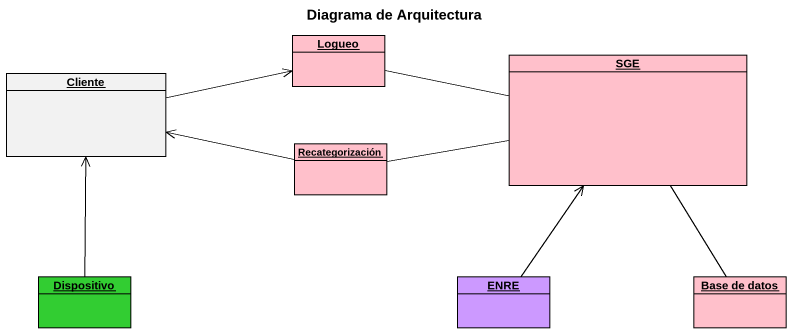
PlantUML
@startuml
title Diagrama de Arquitectura
hide circle
hide empty members
object Logueo #FFC0CB
object SGE #FFC0CB
object Cliente
object Recategorización #FFC0CB
object Dispositivo #32CD32
object ENRE #CC99FF
object "Base de datos" as Base_de_datos #FFC0CB
Logueo -right- SGE
SGE -- Base_de_datos
Cliente -right-> Logueo
Recategorización -right- SGE
Recategorización -left-> Cliente
Dispositivo -up-> Cliente
ENRE -up-> SGE
@enduml
